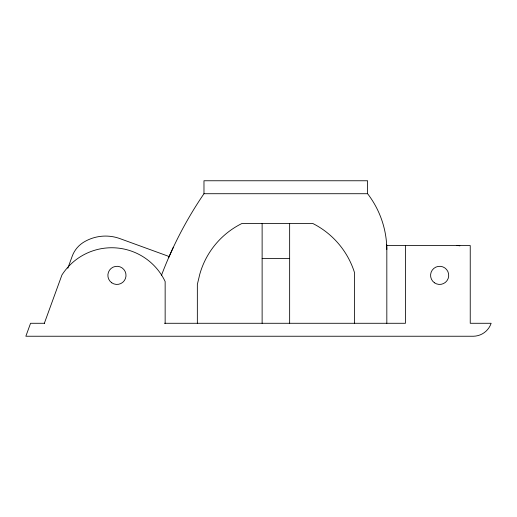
<?xml version="1.0" encoding="UTF-8"?>
<svg xmlns="http://www.w3.org/2000/svg" width="517" height="517" viewBox="0 0 517 517"><rect width="100%" height="100%" fill="white"/><g stroke="black" fill="none" stroke-linecap="round" stroke-linejoin="round"><path stroke-width="0.78" d="M44.352 323.28L61.93 274.986A59.138 59.138 0 0 1 165.149 281.526L165.149 323.28M67.83 268.252L72.218 256.193A27.278 27.278 0 0 1 80.73 244.289L82.946 242.66A42.064 42.064 0 0 1 119.938 238.615L169.162 256.529M168.607 257.744L173.363 247.249M161.388 275.548A387.821 387.821 0 0 1 203.976 193.72L367.606 193.72A92.737 92.737 0 0 1 386.826 249.414L386.826 323.28M386.684 245.543L470.237 245.543L470.237 323.28L491.15 323.28L490.103 325.781A19.006 19.006 0 0 1 473.475 336.237L25.85 336.237L30.568 323.28L44.669 323.28M262.125 258.5L289.649 258.5M164.458 323.28L405.457 323.28L405.457 245.543M386.645 244.354L386.826 249.414M367.606 193.72L367.606 180.763L203.976 180.763L203.976 193.72M354.436 323.28L354.436 272.362A82.83 82.83 0 0 0 312.779 223.48L241.943 223.48A81.104 81.104 0 0 0 199.808 274.133L197.345 284.415L197.345 323.28M289.649 223.48L289.649 323.28M262.125 223.48L262.125 323.28M457.009 245.543A13.229 13.229 0 0 1 459.872 245.859M111.743 282.793A9.067 9.067 0 0 0 125.98 276.156A9.067 9.067 0 0 0 113.113 267.147A9.067 9.067 0 0 0 111.743 282.793M434.448 282.793A9.067 9.067 0 0 0 448.685 276.156A9.067 9.067 0 0 0 435.818 267.147A9.067 9.067 0 0 0 434.448 282.793"/></g></svg>
